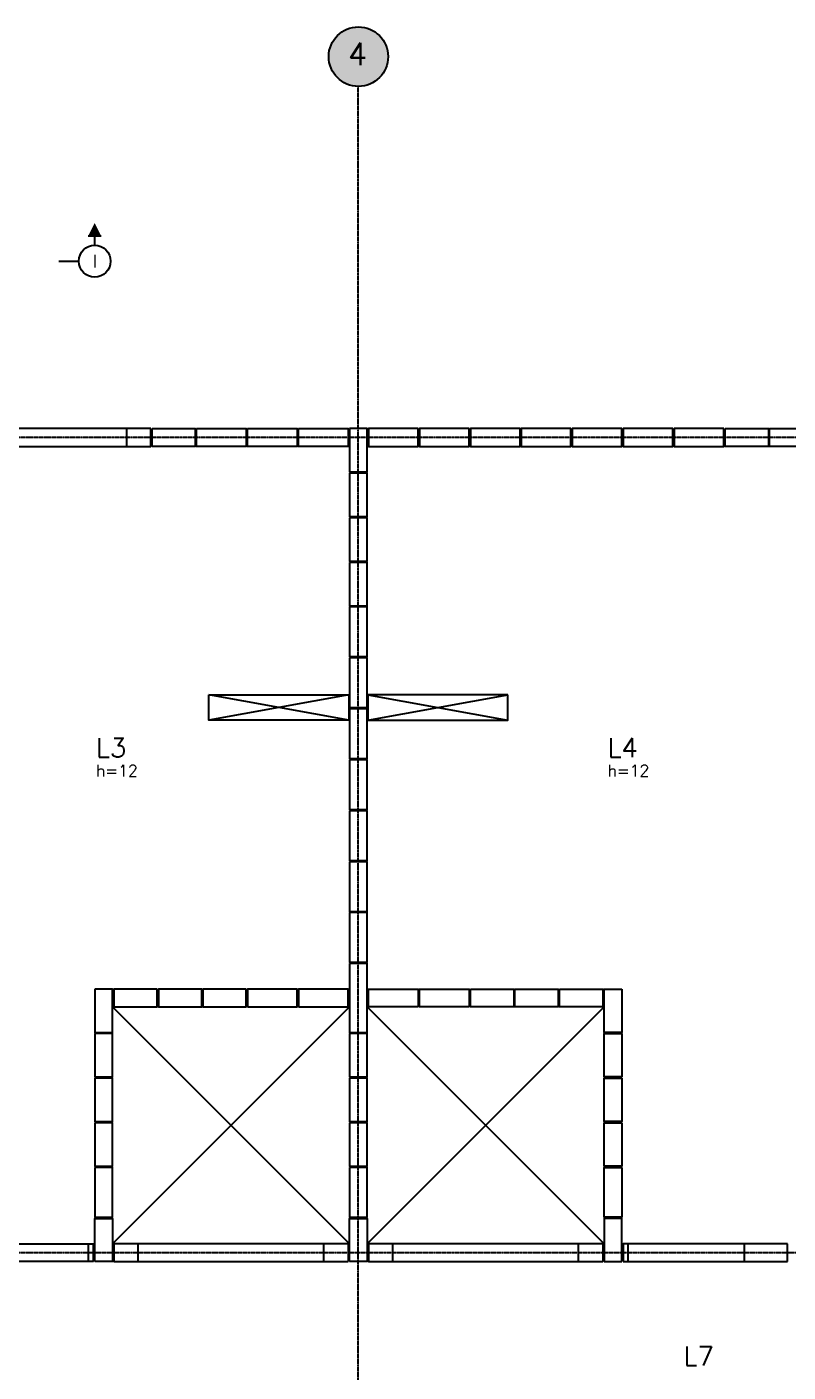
# Model space of a CAD drawing. Extents: x -856 to 20282, y 14720 to 28231.
# Drawn here: x 13007 to 13605, y 15907 to 16963 of the extents above; entities that cross this region are included whole.
import ezdxf
from ezdxf.enums import TextEntityAlignment as Align

# ---------------------------------------------------------------- set-up
doc = ezdxf.new("R2010")
doc.units = 0
doc.linetypes.add('AXES', pattern=[0.54, 0.3, -0.08, 0.08, -0.08])
doc.layers.get('0').update_dxf_attribs({"linetype": 'CONTINUOUS'})
for name, color, linetype in [('EIXOS', 1, 'AXES'), ('H4', 254, 'CONTINUOUS'), ('IND-EIXOS', 2, 'CONTINUOUS'), ('L-D', 2, 'CONTINUOUS'), ('L-N', 4, 'CONTINUOUS'), ('Linha_media', 4, 'CONTINUOUS'), ('PENA_1', 1, 'CONTINUOUS'), ('PENA_3', 3, 'CONTINUOUS'), ('TEXT-EIXOS', 3, 'CONTINUOUS')]:
    doc.layers.add(name, color=color, linetype=linetype)
doc.styles.add('ROMANS', font='ROMANS')
doc.styles.get("Standard").update_dxf_attribs({"font": 'ROMANS.SHX'})
doc.styles.add('Texto1', font='romans.shx', dxfattribs={"height": 9})

# ---------------------------------------------------------------- blocks, each defined once
blk = doc.blocks.new('seção_dir')
at = {"layer": 'Linha_media'}
for p, q in [((-1, 4), (1, 4)), ((0, 2.5), (0, 4)), ((-5.62, 0), (-2.5, 0))]:
    blk.add_line(p, q, dxfattribs=at)
blk.add_circle((0, 0), 2.5, dxfattribs=at)
blk.add_solid([(-1, 4), (0, 6), (1, 4)], dxfattribs=at)
blk = doc.blocks.new('atrib_seção')
at = {"layer": 'Linha_media', "style": 'ROMANS'}
blk.add_attdef('X', text='', height=2, dxfattribs=at).set_placement((0, 0), align=Align.MIDDLE)

msp = doc.modelspace()

# ---------------------------------------------------------------- hatches: boundary and pattern name
at = {"layer": 'H4'}
h = msp.add_hatch(color=256, dxfattribs=at)
edge = h.paths.add_edge_path()
edge.add_arc((13267.15, 16939.55), 23.33, 0, 360)

# ---------------------------------------------------------------- linework, layer by layer
msp.add_line((12930.08, 16007.5), (13059.08, 16007.5))
for points in [[(13104.08, 16647.54), (12945.08, 16647.54), (12945.08, 16633.54), (13104.08, 16633.54)], [(13085.08, 16647.54), (13085.08, 16633.54)], [(13104.08, 16633.54), (13104.08, 16647.54)], [(13105.08, 16647.5), (13139.08, 16647.5), (13139.08, 16633.5), (13105.08, 16633.5), (13105.08, 16647.5)], [(13140.08, 16647.5), (13179.08, 16647.5), (13179.08, 16633.5), (13140.08, 16633.5), (13140.08, 16647.5)], [(13180.08, 16647.5), (13219.08, 16647.5), (13219.08, 16633.5), (13180.08, 16633.5), (13180.08, 16647.5)], [(13220.08, 16647.5), (13259.08, 16647.5), (13259.08, 16633.5), (13220.08, 16633.5), (13220.08, 16647.5)], [(13260.08, 16647.5), (13260.08, 16613.5), (13274.08, 16613.5), (13274.08, 16647.5), (13260.08, 16647.5)], [(13314.08, 16647.5), (13275.08, 16647.5), (13275.08, 16633.5), (13314.08, 16633.5), (13314.08, 16647.5)], [(13354.08, 16647.5), (13315.08, 16647.5), (13315.08, 16633.5), (13354.08, 16633.5), (13354.08, 16647.5)], [(13394.08, 16647.5), (13355.08, 16647.5), (13355.08, 16633.5), (13394.08, 16633.5), (13394.08, 16647.5)], [(13434.08, 16647.5), (13395.08, 16647.5), (13395.08, 16633.5), (13434.08, 16633.5), (13434.08, 16647.5)], [(13474.08, 16647.5), (13435.08, 16647.5), (13435.08, 16633.5), (13474.08, 16633.5), (13474.08, 16647.5)], [(13514.08, 16647.5), (13475.08, 16647.5), (13475.08, 16633.5), (13514.08, 16633.5), (13514.08, 16647.5)], [(13554.08, 16647.5), (13515.08, 16647.5), (13515.08, 16633.5), (13554.08, 16633.5), (13554.08, 16647.5)], [(13555.08, 16647.5), (13589.08, 16647.5), (13589.08, 16633.5), (13555.08, 16633.5), (13555.08, 16647.5)], [(13590.08, 16647.5), (13624.08, 16647.5), (13624.08, 16633.5), (13590.08, 16633.5), (13590.08, 16647.5)], [(13260.08, 16612.5), (13260.08, 16578.5), (13274.08, 16578.5), (13274.08, 16612.5), (13260.08, 16612.5)], [(13260.08, 16577.5), (13260.08, 16543.5), (13274.08, 16543.5), (13274.08, 16577.5), (13260.08, 16577.5)], [(13260.08, 16542.5), (13260.08, 16508.5), (13274.08, 16508.5), (13274.08, 16542.5), (13260.08, 16542.5)], [(13260.08, 16507.5), (13260.08, 16468.5), (13274.08, 16468.5), (13274.08, 16507.5), (13260.08, 16507.5)], [(13260.08, 16467.5), (13260.08, 16428.5), (13274.08, 16428.5), (13274.08, 16467.5), (13260.08, 16467.5)], [(13260.08, 16427.5), (13260.08, 16388.5), (13274.08, 16388.5), (13274.08, 16427.5), (13260.08, 16427.5)], [(13260.08, 16387.5), (13260.08, 16348.5), (13274.08, 16348.5), (13274.08, 16387.5), (13260.08, 16387.5)], [(13260.08, 16347.5), (13260.08, 16308.5), (13274.08, 16308.5), (13274.08, 16347.5), (13260.08, 16347.5)], [(13260.08, 16307.5), (13260.08, 16268.5), (13274.08, 16268.5), (13274.08, 16307.5), (13260.08, 16307.5)], [(13260.08, 16267.5), (13260.08, 16228.5), (13274.08, 16228.5), (13274.08, 16267.5), (13260.08, 16267.5)], [(13260.08, 16227.5), (13260.08, 16173.5), (13274.08, 16173.5), (13274.08, 16227.5), (13260.08, 16227.5)], [(13060.08, 16207.5), (13060.08, 16173.5), (13074.08, 16173.5), (13074.08, 16207.5), (13060.08, 16207.5)], [(13109.08, 16207.5), (13075.08, 16207.5), (13075.08, 16193.5), (13109.08, 16193.5), (13109.08, 16207.5)], [(13144.08, 16207.5), (13110.08, 16207.5), (13110.08, 16193.5), (13144.08, 16193.5), (13144.08, 16207.5)], [(13179.08, 16207.5), (13145.08, 16207.5), (13145.08, 16193.5), (13179.08, 16193.5), (13179.08, 16207.5)], [(13180.08, 16193.5), (13219.08, 16193.5), (13219.08, 16207.5), (13180.08, 16207.5), (13180.08, 16193.5)], [(13220.08, 16193.5), (13259.08, 16193.5), (13259.08, 16207.5), (13220.08, 16207.5), (13220.08, 16193.5)], [(13314.08, 16193.5), (13275.08, 16193.5), (13275.08, 16207.5), (13314.08, 16207.5), (13314.08, 16193.5)], [(13354.08, 16193.5), (13315.08, 16193.5), (13315.08, 16207.5), (13354.08, 16207.5), (13354.08, 16193.5)], [(13355.08, 16207.5), (13389.08, 16207.5), (13389.08, 16193.5), (13355.08, 16193.5), (13355.08, 16207.5)], [(13390.08, 16207.5), (13424.08, 16207.5), (13424.08, 16193.5), (13390.08, 16193.5), (13390.08, 16207.5)], [(13425.08, 16207.5), (13459.08, 16207.5), (13459.08, 16193.5), (13425.08, 16193.5), (13425.08, 16207.5)], [(13474.08, 16207.5), (13474.08, 16173.5), (13460.08, 16173.5), (13460.08, 16207.5), (13474.08, 16207.5)], [(13060.08, 16172.5), (13060.08, 16138.5), (13074.08, 16138.5), (13074.08, 16172.5), (13060.08, 16172.5)], [(13260.08, 16172.5), (13260.08, 16138.5), (13274.08, 16138.5), (13274.08, 16172.5), (13260.08, 16172.5)], [(13474.08, 16172.5), (13474.08, 16138.5), (13460.08, 16138.5), (13460.08, 16172.5), (13474.08, 16172.5)], [(13060.08, 16137.5), (13060.08, 16103.5), (13074.08, 16103.5), (13074.08, 16137.5), (13060.08, 16137.5)], [(13260.08, 16137.5), (13260.08, 16103.5), (13274.08, 16103.5), (13274.08, 16137.5), (13260.08, 16137.5)], [(13474.08, 16137.5), (13474.08, 16103.5), (13460.08, 16103.5), (13460.08, 16137.5), (13474.08, 16137.5)], [(13060.08, 16102.5), (13060.08, 16068.5), (13074.08, 16068.5), (13074.08, 16102.5), (13060.08, 16102.5)], [(13260.08, 16102.5), (13260.08, 16068.5), (13274.08, 16068.5), (13274.08, 16102.5), (13260.08, 16102.5)], [(13474.08, 16102.5), (13474.08, 16068.5), (13460.08, 16068.5), (13460.08, 16102.5), (13474.08, 16102.5)], [(13060.08, 16067.5), (13060.08, 16028.5), (13074.08, 16028.5), (13074.08, 16067.5), (13060.08, 16067.5)], [(13260.08, 16067.5), (13260.08, 16028.5), (13274.08, 16028.5), (13274.08, 16067.5), (13260.08, 16067.5)], [(13474.08, 16067.5), (13474.08, 16028.5), (13460.08, 16028.5), (13460.08, 16067.5), (13474.08, 16067.5)], [(13060.08, 15993.5), (13060.08, 16027.5), (13074.08, 16027.5), (13074.08, 15993.5), (13060.08, 15993.5)], [(13260.08, 15993.5), (13260.08, 16027.5), (13274.08, 16027.5), (13274.08, 15993.5), (13260.08, 15993.5)], [(13474.08, 15993.5), (13474.08, 16027.5), (13460.08, 16027.5), (13460.08, 15993.5), (13474.08, 15993.5)], [(13059.08, 15993.5), (12930.08, 15993.5), (12930.08, 16007.5)], [(13055.08, 15993.5), (13055.08, 16007.5)], [(13059.08, 15993.5), (13059.08, 16007.5)], [(13259.08, 16007.5), (13075.08, 16007.5), (13075.08, 15993.5), (13259.08, 15993.5)], [(13094.08, 15993.5), (13094.08, 16007.5)], [(13240.08, 15993.5), (13240.08, 16007.5)], [(13259.08, 16007.5), (13259.08, 15993.5)], [(13459.08, 16007.5), (13275.08, 16007.5), (13275.08, 15993.5), (13459.08, 15993.5)], [(13294.08, 15993.5), (13294.08, 16007.5)], [(13440.08, 15993.5), (13440.08, 16007.5)], [(13459.08, 16007.5), (13459.08, 15993.5)], [(13604.08, 16007.5), (13475.08, 16007.5), (13475.08, 15993.5)], [(13479.08, 15993.5), (13479.08, 16007.5)], [(13570.08, 16007.5), (13570.08, 15993.5)], [(13604.08, 15993.5), (13604.08, 16007.5)], [(13475.08, 15993.5), (13604.08, 15993.5)]]:
    msp.add_lwpolyline(points)
for points in [[(13149.58, 16438.5), (13259.58, 16438.5), (13259.58, 16418.5), (13149.58, 16418.5)], [(13384.58, 16438.5), (13274.58, 16438.5), (13274.58, 16418.5), (13384.58, 16418.5)]]:
    msp.add_lwpolyline(points, close=True)
at = {"layer": 'EIXOS', "color": 244, "true_color": 0x991b1e}
for p, q in [((13267.08, 15195.55), (13267.08, 16916.22)), ((14564.38, 16640.5), (11875.62, 16640.5)), ((14564.38, 16000.5), (11875.62, 16000.5))]:
    msp.add_line(p, q, dxfattribs=at)
at = {"layer": 'IND-EIXOS'}
msp.add_circle((13267.15, 16939.55), 23.33, dxfattribs=at)
at = {"layer": 'PENA_1'}
for p, q in [((13259.58, 16438.5), (13149.58, 16418.5)), ((13259.58, 16418.5), (13149.58, 16438.5)), ((13274.58, 16438.5), (13384.58, 16418.5)), ((13274.58, 16418.5), (13384.58, 16438.5)), ((13074.08, 16193.5), (13260.08, 16007.5)), ((13260.08, 16193.5), (13074.08, 16007.5)), ((13460.08, 16193.5), (13274.08, 16007.5)), ((13274.08, 16193.5), (13460.08, 16007.5))]:
    msp.add_line(p, q, dxfattribs=at)

# ---------------------------------------------------------------- block references
at = {"layer": 'PENA_3', "xscale": 5, "yscale": 5, "zscale": 5}
msp.add_blockref('seção_dir', (13060.06, 16778.95), dxfattribs=at)
msp.add_blockref('atrib_seção', (13060.06, 16778.95), dxfattribs=at).add_auto_attribs({'X': 'I'})

# ---------------------------------------------------------------- texts
at = {"layer": 'L-D', "style": 'Texto1'}
for p in [(13061.1, 16374.52), (13462.81, 16374.52)]:
    msp.add_text('h=12', height=9, dxfattribs=at).set_placement(p)
at = {"layer": 'L-N'}
for s, p in [('L3', (13061.1, 16389.52)), ('L4', (13462.81, 16389.52)), ('L7', (13522.47, 15911.98))]:
    msp.add_text(s, height=15, dxfattribs=at).set_placement(p)
at = {"layer": 'TEXT-EIXOS'}
msp.add_text('4', height=17.5, dxfattribs=at).set_placement((13258.99, 16932.79))

doc.saveas('drawing.dxf')
